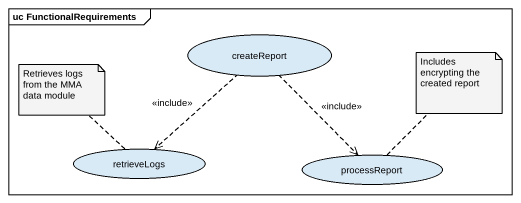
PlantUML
@startuml
mainframe uc FunctionalRequirements
usecase createReport
usecase retrieveLogs
usecase processReport
createReport ..> retrieveLogs : <<include>>
createReport ..> processReport : <<include>>
note top of retrieveLogs : Retrieves logs from the MMA data module
note top of processReport : Includes encrypting the created report
@enduml
